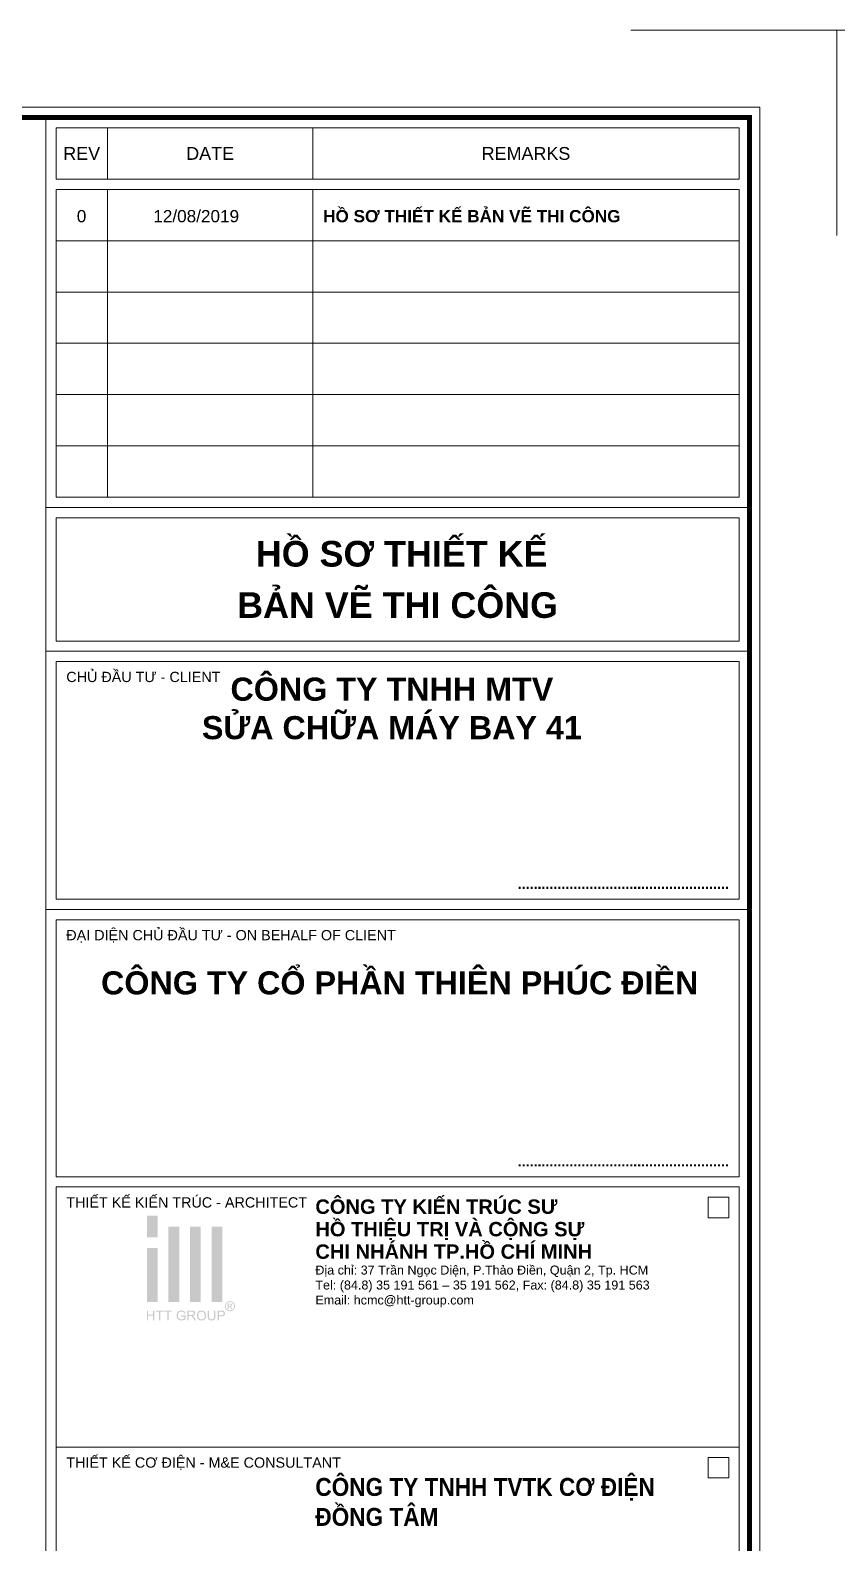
# Model space of a CAD drawing. Header units: millimetres. Extents: x 3014920 to 3563667, y -1638653 to -1356471.
# Drawn here: x 3254358 to 3258429, y -1593567 to -1585927 of the extents above; entities that cross this region are included whole.
import ezdxf
from ezdxf.enums import TextEntityAlignment as Align
from ezdxf.xclip import XClip

# ---------------------------------------------------------------- set-up
doc = ezdxf.new("R2010")
doc.units = ezdxf.units.MM
doc.header["$MEASUREMENT"] = 0
doc.header["$XCLIPFRAME"] = 0
doc.header["$PDMODE"] = 2
doc.linetypes.add('HIDDEN', pattern=[0.375, 0.25, -0.125])
doc.layers.get('0').update_dxf_attribs({"lineweight": 9})
doc.layers.get('Defpoints').update_dxf_attribs({"color": 10, "lineweight": 0})
doc.layers.add('CHG_XX_Khung ten$0$TKTC', color=1, linetype='Continuous')
for name, color, linetype, lineweight in [('CTHEP', 50, 'Continuous', 50), ('DBAO', 90, 'Continuous', 13), ('KTH', 154, 'Continuous', 9), ('Net khuat', 8, 'HIDDEN', 13)]:
    doc.layers.add(name, color=color, linetype=linetype, lineweight=lineweight)
doc.styles.add('CHG_XX_Khung ten$0$A1 BORDER$0$ARIAL', font='arial.ttf')
doc.styles.add('CHG_XX_Khung ten$0$A1 BORDER$0$Arial - Bold', font='arialbd.ttf', dxfattribs={"height": 2.5})
doc.styles.add('CHG_XX_Khung ten$0$A1 BORDER$0$Title Block DD$0$ARIAL', font='arial.ttf')
doc.styles.add('CHG_XX_Khung ten$0$A1 BORDER$0$Title Block DD$0$Arial - Bold', font='arialbd.ttf', dxfattribs={"height": 2.5})
doc.styles.add('CHG_XX_Khung ten$0$arial', font='arial.ttf')
doc.styles.add('CHG_XX_Khung ten$0$Arial - Bold', font='arialbd.ttf')
doc.styles.add('CHG_XX_Khung ten$0$ArialB', font='arialbd.ttf')
doc.styles.add('TTP-HelCon', font='VHELVCN_0.TTF')
doc.dimstyles.new('TTP-25', dxfattribs={"dimscale": 25, "dimtxt": 2.5, "dimasz": 1, "dimexe": 1, "dimexo": 1, "dimgap": 0.09, "dimtad": 0, "dimdec": 4, "dimrnd": 1, "dimzin": 9, "dimdsep": 46, "dimtxsty": 'TTP-HelCon', "dimblk": 'ARCHTICK', "dimcen": 0.09, "dimdle": 1.5, "dimclrd": 256, "dimclre": 256, "dimclrt": 7, "dimadec": 0, "dimazin": 0, "dimtfac": 1, "dimtdec": 4, "dimtmove": 0, "dimatfit": 3, "dimldrblk": 'ARCHTICK', "dimfxl": 1, "dimtvp": 1, "dimtolj": 1, "dimtzin": 0, "dimarcsym": 0})

# ---------------------------------------------------------------- blocks, each defined once
blk = doc.blocks.new('_ArchTick')
at = {"color": 0, "linetype": 'ByBlock', "const_width": 0.15}
blk.add_lwpolyline([(-0.5, -0.5), (0.5, 0.5)], dxfattribs=at)
blk = doc.blocks.new('*D1889')
at = {"layer": 'Defpoints', "color": 0, "transparency": 16777216}
for p in [(55595.2, -6094.2), (67846.2, -6294.2), (67846.2, -6519.1)]:
    blk.add_point(p, dxfattribs=at)
at = {"layer": 'KTH', "lineweight": -2, "transparency": 16777216}
for p, q in [((55595.2, -6119.2), (55595.2, -6544.1)), ((67846.2, -6319.2), (67846.2, -6544.1)), ((55557.7, -6519.1), (67883.7, -6519.1))]:
    blk.add_line(p, q, dxfattribs=at)
at = {"layer": 'KTH', "lineweight": -2, "transparency": 16777216, "xscale": 25, "yscale": 25, "zscale": 25, "rotation": 180}
blk.add_blockref('_ArchTick', (55595.2, -6519.1), dxfattribs=at)
at = {"layer": 'KTH', "lineweight": -2, "transparency": 16777216, "xscale": 25, "yscale": 25, "zscale": 25}
blk.add_blockref('_ArchTick', (67846.2, -6519.1), dxfattribs=at)
at = {"layer": 'KTH', "color": 7, "transparency": 16777216, "insert": (61720.7, -6455.3), "char_height": 62.5, "attachment_point": 5, "style": 'TTP-HelCon'}
blk.add_mtext('\\A1;10450', dxfattribs=at)
blk = doc.blocks.new('*D1890')
at = {"layer": 'Defpoints', "color": 0, "transparency": 16777216}
for p in [(58345.6, -5053.9), (63496.2, -5053.9), (63496.2, -5229.7)]:
    blk.add_point(p, dxfattribs=at)
at = {"layer": 'KTH', "lineweight": -2, "transparency": 16777216}
for p, q in [((58345.6, -5078.9), (58345.6, -5254.7)), ((63496.2, -5078.9), (63496.2, -5254.7)), ((58308.1, -5229.7), (63533.7, -5229.7))]:
    blk.add_line(p, q, dxfattribs=at)
at = {"layer": 'KTH', "lineweight": -2, "transparency": 16777216, "xscale": 25, "yscale": 25, "zscale": 25, "rotation": 180}
blk.add_blockref('_ArchTick', (58345.6, -5229.7), dxfattribs=at)
at = {"layer": 'KTH', "lineweight": -2, "transparency": 16777216, "xscale": 25, "yscale": 25, "zscale": 25}
blk.add_blockref('_ArchTick', (63496.2, -5229.7), dxfattribs=at)
at = {"layer": 'KTH', "color": 7, "transparency": 16777216, "insert": (60920.9, -5159.8), "char_height": 62.5, "attachment_point": 5, "style": 'TTP-HelCon'}
blk.add_mtext('\\A1;4Þ14a300-3', dxfattribs=at)
blk = doc.blocks.new('*D1903')
at = {"layer": 'Defpoints', "color": 0, "transparency": 16777216}
for p in [(57246.6, -3920.2), (57246.6, -4194.2), (64596.2, -4194.2)]:
    blk.add_point(p, dxfattribs=at)
at = {"layer": 'KTH', "lineweight": -2, "transparency": 16777216}
for p, q in [((57246.6, -4169.2), (57246.6, -3895.2)), ((64596.2, -4169.2), (64596.2, -3895.2)), ((64633.7, -3920.2), (57209.1, -3920.2))]:
    blk.add_line(p, q, dxfattribs=at)
at = {"layer": 'KTH', "lineweight": -2, "transparency": 16777216, "xscale": 25, "yscale": 25, "zscale": 25, "rotation": 180}
blk.add_blockref('_ArchTick', (57246.6, -3920.2), dxfattribs=at)
at = {"layer": 'KTH', "lineweight": -2, "transparency": 16777216, "xscale": 25, "yscale": 25, "zscale": 25}
blk.add_blockref('_ArchTick', (64596.2, -3920.2), dxfattribs=at)
at = {"layer": 'KTH', "color": 7, "transparency": 16777216, "insert": (60921.4, -3856.3), "char_height": 62.5, "attachment_point": 5, "style": 'TTP-HelCon'}
blk.add_mtext('\\A1;7350', dxfattribs=at)
blk = doc.blocks.new('*D1919')
at = {"layer": 'Defpoints', "color": 0, "transparency": 16777216}
for p in [(58345.6, -6094.2), (63496.2, -6094.2), (63496.2, -6319.2)]:
    blk.add_point(p, dxfattribs=at)
at = {"layer": 'KTH', "lineweight": -2, "transparency": 16777216}
for p, q in [((58345.6, -6119.2), (58345.6, -6344.2)), ((63496.2, -6119.2), (63496.2, -6344.2)), ((58308.1, -6319.2), (63533.7, -6319.2))]:
    blk.add_line(p, q, dxfattribs=at)
at = {"layer": 'KTH', "lineweight": -2, "transparency": 16777216, "xscale": 25, "yscale": 25, "zscale": 25, "rotation": 180}
blk.add_blockref('_ArchTick', (58345.6, -6319.2), dxfattribs=at)
at = {"layer": 'KTH', "lineweight": -2, "transparency": 16777216, "xscale": 25, "yscale": 25, "zscale": 25}
blk.add_blockref('_ArchTick', (63496.2, -6319.2), dxfattribs=at)
at = {"layer": 'KTH', "color": 7, "transparency": 16777216, "insert": (60920.9, -6255.3), "char_height": 62.5, "attachment_point": 5, "style": 'TTP-HelCon'}
blk.add_mtext('\\A1;3400', dxfattribs=at)
blk = doc.blocks.new('*D2137')
at = {"layer": 'Defpoints', "color": 0, "transparency": 16777216}
for p in [(45145.2, -6094.2), (55595.2, -6094.2), (55595.2, -6519.1)]:
    blk.add_point(p, dxfattribs=at)
at = {"layer": 'KTH', "lineweight": -2, "transparency": 16777216}
for p, q in [((45145.2, -6119.2), (45145.2, -6544.1)), ((55595.2, -6119.2), (55595.2, -6544.1)), ((45107.7, -6519.1), (55632.7, -6519.1))]:
    blk.add_line(p, q, dxfattribs=at)
at = {"layer": 'KTH', "lineweight": -2, "transparency": 16777216, "xscale": 25, "yscale": 25, "zscale": 25, "rotation": 180}
blk.add_blockref('_ArchTick', (45145.2, -6519.1), dxfattribs=at)
at = {"layer": 'KTH', "lineweight": -2, "transparency": 16777216, "xscale": 25, "yscale": 25, "zscale": 25}
blk.add_blockref('_ArchTick', (55595.2, -6519.1), dxfattribs=at)
at = {"layer": 'KTH', "color": 7, "transparency": 16777216, "insert": (50370.2, -6455.3), "char_height": 62.5, "attachment_point": 5, "style": 'TTP-HelCon'}
blk.add_mtext('\\A1;10450', dxfattribs=at)
blk = doc.blocks.new('CHG_XX_Khung ten$0$A1 BORDER$0$HTT-Logo')
at = {"true_color": 0x134fb3}
h = blk.add_hatch(color=154, dxfattribs=at)
h.paths.add_polyline_path([(3, 29.1), (0, 29.1), (0, 23.1), (3, 23.1)])
h.paths.add_polyline_path([(3, 20.1), (0, 20.1), (0, 5.1), (3, 5.1)])
h.paths.add_polyline_path([(9, 26.1), (6, 26.1), (6, 5.1), (9, 5.1)])
h.paths.add_polyline_path([(15, 26.1), (12, 26.1), (12, 5.1), (15, 5.1)])
h.paths.add_polyline_path([(21, 26.1), (18, 26.1), (18, 5.1), (21, 5.1)])
h.paths.add_polyline_path([(2.12, 2.7), (1.76, 2.7), (1.76, 1.59), (0.36, 1.59), (0.36, 2.7), (0, 2.7), (0, 0), (0.36, 0), (0.36, 1.27), (1.76, 1.27), (1.76, 0), (2.12, 0)])
h.paths.add_polyline_path([(4.65, 2.7), (2.51, 2.7), (2.51, 2.38), (3.4, 2.38), (3.4, 0), (3.76, 0), (3.76, 2.38), (4.65, 2.38)])
h.paths.add_polyline_path([(6.95, 2.7), (4.81, 2.7), (4.81, 2.38), (5.7, 2.38), (5.7, 0), (6.06, 0), (6.06, 2.38), (6.95, 2.38)])
h.paths.add_polyline_path([(8.64, 1.36), (8.64, 1.41), (8.66, 1.58), (8.69, 1.75), (8.75, 1.9), (8.81, 2.03), (8.92, 2.17), (9.05, 2.28), (9.2, 2.37), (9.29, 2.39), (9.45, 2.43), (9.65, 2.44), (9.84, 2.42), (10, 2.37), (10.14, 2.29), (10.26, 2.18), (10.34, 2.03), (10.41, 1.86), (10.73, 1.95), (10.68, 2.11), (10.61, 2.26), (10.53, 2.39), (10.45, 2.47), (10.31, 2.57), (10.16, 2.65), (10.13, 2.66), (9.97, 2.71), (9.8, 2.74), (9.63, 2.75), (9.55, 2.74), (9.38, 2.73), (9.21, 2.7), (9.06, 2.65), (8.91, 2.58), (8.88, 2.56), (8.75, 2.47), (8.63, 2.36), (8.53, 2.23), (8.44, 2.07), (8.41, 1.99), (8.35, 1.84), (8.31, 1.68), (8.28, 1.51), (8.27, 1.34), (8.28, 1.26), (8.29, 1.09), (8.32, 0.92), (8.38, 0.77), (8.44, 0.62), (8.46, 0.58), (8.55, 0.44), (8.66, 0.32), (8.79, 0.21), (8.93, 0.12), (9, 0.09), (9.15, 0.03), (9.31, -0.01), (9.48, -0.04), (9.65, -0.05), (9.73, -0.04), (9.9, -0.03), (10.07, 0.01), (10.23, 0.06), (10.34, 0.11), (10.48, 0.18), (10.63, 0.27), (10.77, 0.38), (10.77, 1.38), (9.63, 1.38), (9.63, 1.06), (10.42, 1.06), (10.42, 0.56), (10.39, 0.53), (10.26, 0.45), (10.09, 0.37), (9.96, 0.32), (9.8, 0.29), (9.63, 0.28), (9.62, 0.28), (9.45, 0.29), (9.28, 0.33), (9.12, 0.4), (8.97, 0.49), (8.86, 0.61), (8.77, 0.75), (8.73, 0.85), (8.68, 1), (8.65, 1.17)])
h.paths.add_polyline_path([(13.16, 1.39), (13.28, 1.48), (13.3, 1.51), (13.39, 1.64), (13.44, 1.79), (13.46, 1.96), (13.46, 2.06), (13.42, 2.22), (13.35, 2.37), (13.31, 2.43), (13.19, 2.55), (13.05, 2.63), (13.01, 2.64), (12.87, 2.67), (12.7, 2.69), (12.5, 2.7), (11.3, 2.7), (11.3, 0), (11.66, 0), (11.66, 1.2), (12.07, 1.2), (12.11, 1.2), (12.28, 1.19), (12.44, 1.11), (12.49, 1.07), (12.62, 0.93), (12.67, 0.86), (12.77, 0.73), (12.88, 0.56), (13.23, 0), (13.68, 0), (13.21, 0.73), (13.13, 0.85), (13.03, 0.98), (12.92, 1.09), (12.86, 1.14), (12.7, 1.23), (12.86, 1.26), (13.03, 1.31)])
h.paths.add_polyline_path([(11.66, 1.51), (11.66, 2.4), (12.51, 2.4), (12.67, 2.39), (12.83, 2.35), (12.97, 2.27), (13.06, 2.13), (13.09, 1.96), (13.08, 1.87), (13.02, 1.72), (12.96, 1.64), (12.8, 1.55), (12.62, 1.52), (12.43, 1.51)], flags=16)
h.paths.add_polyline_path([(16.49, 1.43), (16.48, 1.6), (16.44, 1.77), (16.4, 1.92), (16.34, 2.07), (16.33, 2.09), (16.24, 2.23), (16.14, 2.36), (16.02, 2.47), (15.88, 2.57), (15.85, 2.59), (15.7, 2.66), (15.54, 2.71), (15.38, 2.74), (15.2, 2.75), (15.15, 2.75), (14.98, 2.73), (14.82, 2.7), (14.66, 2.64), (14.52, 2.57), (14.39, 2.48), (14.27, 2.37), (14.18, 2.26), (14.1, 2.14), (14.03, 2), (13.98, 1.84), (13.94, 1.68), (13.92, 1.5), (13.91, 1.31), (13.91, 1.29), (13.92, 1.12), (13.95, 0.96), (14, 0.8), (14.07, 0.64), (14.07, 0.62), (14.16, 0.48), (14.26, 0.35), (14.38, 0.23), (14.52, 0.14), (14.56, 0.12), (14.71, 0.04), (14.86, -0.01), (15.03, -0.04), (15.2, -0.05), (15.21, -0.05), (15.38, -0.03), (15.55, 0), (15.7, 0.05), (15.86, 0.12), (15.87, 0.13), (16.01, 0.22), (16.13, 0.33), (16.24, 0.46), (16.33, 0.61), (16.36, 0.69), (16.42, 0.84), (16.46, 1), (16.48, 1.17), (16.49, 1.35)])
h.paths.add_polyline_path([(14.28, 1.45), (14.3, 1.64), (14.34, 1.81), (14.4, 1.95), (14.47, 2.08), (14.57, 2.2), (14.73, 2.32), (14.88, 2.38), (15.04, 2.43), (15.21, 2.44), (15.38, 2.42), (15.54, 2.38), (15.69, 2.31), (15.82, 2.2), (15.93, 2.07), (16.01, 1.93), (16.04, 1.85), (16.09, 1.7), (16.12, 1.53), (16.12, 1.32), (16.11, 1.12), (16.08, 0.95), (16.03, 0.79), (15.96, 0.66), (15.86, 0.54), (15.8, 0.48), (15.67, 0.38), (15.53, 0.32), (15.37, 0.27), (15.2, 0.26), (15.12, 0.26), (14.95, 0.29), (14.8, 0.35), (14.67, 0.43), (14.54, 0.54), (14.45, 0.66), (14.37, 0.8), (14.32, 0.95), (14.29, 1.12), (14.28, 1.31)], flags=16)
h.paths.add_polyline_path([(17.31, 2.7), (16.96, 2.7), (16.96, 1.12), (16.96, 0.93), (16.98, 0.75), (17.02, 0.6), (17.06, 0.46), (17.07, 0.44), (17.15, 0.3), (17.27, 0.18), (17.4, 0.08), (17.51, 0.03), (17.67, -0.01), (17.84, -0.04), (18.02, -0.05), (18.2, -0.04), (18.37, -0.01), (18.52, 0.04), (18.66, 0.1), (18.68, 0.12), (18.81, 0.22), (18.91, 0.35), (18.99, 0.49), (19.02, 0.61), (19.06, 0.76), (19.07, 0.94), (19.08, 1.14), (19.08, 2.7), (18.72, 2.7), (18.72, 1.14), (18.72, 1.06), (18.71, 0.86), (18.68, 0.69), (18.62, 0.55), (18.55, 0.45), (18.49, 0.4), (18.36, 0.33), (18.19, 0.29), (17.99, 0.28), (17.92, 0.28), (17.75, 0.31), (17.6, 0.37), (17.46, 0.48), (17.38, 0.63), (17.34, 0.77), (17.32, 0.94), (17.31, 1.14)])
h.paths.add_polyline_path([(21.42, 1.25), (21.52, 1.34), (21.6, 1.45), (21.67, 1.59), (21.72, 1.75), (21.73, 1.92), (21.73, 1.97), (21.71, 2.13), (21.65, 2.29), (21.56, 2.44), (21.44, 2.55), (21.42, 2.56), (21.27, 2.63), (21.1, 2.67), (21.05, 2.68), (20.89, 2.7), (20.69, 2.7), (19.67, 2.7), (19.67, 0), (20.03, 0), (20.03, 1.1), (20.72, 1.1), (20.76, 1.1), (20.96, 1.11), (21.14, 1.14), (21.29, 1.19)])
h.paths.add_polyline_path([(20.03, 1.42), (20.03, 2.38), (20.72, 2.38), (20.93, 2.37), (21.06, 2.36), (21.16, 2.31), (21.28, 2.2), (21.34, 2.08), (21.37, 1.91), (21.36, 1.82), (21.31, 1.67), (21.22, 1.54), (21.09, 1.47), (20.93, 1.43), (20.73, 1.42)], flags=16)
h.paths.add_polyline_path([(23.87, 2.76), (24.01, 2.85), (24.13, 2.96), (24.24, 3.09), (24.33, 3.24), (24.35, 3.28), (24.42, 3.44), (24.47, 3.6), (24.5, 3.76), (24.51, 3.93), (24.51, 3.98), (24.49, 4.15), (24.46, 4.31), (24.4, 4.47), (24.33, 4.62), (24.29, 4.69), (24.19, 4.82), (24.08, 4.94), (23.95, 5.05), (23.81, 5.14), (23.77, 5.16), (23.61, 5.23), (23.45, 5.28), (23.29, 5.31), (23.12, 5.32), (23.08, 5.31), (22.92, 5.3), (22.76, 5.27), (22.6, 5.21), (22.44, 5.14), (22.38, 5.1), (22.24, 5.01), (22.12, 4.89), (22.01, 4.77), (21.92, 4.62), (21.89, 4.57), (21.82, 4.41), (21.77, 4.25), (21.74, 4.09), (21.73, 3.93), (21.73, 3.87), (21.75, 3.71), (21.79, 3.55), (21.84, 3.39), (21.92, 3.24), (21.95, 3.18), (22.05, 3.04), (22.16, 2.92), (22.29, 2.81), (22.43, 2.72), (22.48, 2.7), (22.64, 2.63), (22.79, 2.58), (22.96, 2.55), (23.12, 2.54), (23.18, 2.54), (23.34, 2.55), (23.5, 2.59), (23.66, 2.65), (23.82, 2.72)])
h.paths.add_polyline_path([(22.55, 2.92), (22.45, 2.98), (22.32, 3.09), (22.21, 3.21), (22.12, 3.35), (22.07, 3.44), (22.01, 3.6), (21.98, 3.76), (21.96, 3.93), (21.97, 4.03), (22, 4.19), (22.05, 4.35), (22.12, 4.51), (22.18, 4.61), (22.29, 4.73), (22.41, 4.85), (22.56, 4.94), (22.64, 4.98), (22.8, 5.04), (22.96, 5.07), (23.12, 5.09), (23.21, 5.08), (23.37, 5.06), (23.53, 5.01), (23.69, 4.94), (23.79, 4.88), (23.92, 4.77), (24.03, 4.65), (24.13, 4.51), (24.17, 4.41), (24.23, 4.25), (24.27, 4.09), (24.28, 3.93), (24.28, 3.83), (24.25, 3.67), (24.2, 3.51), (24.13, 3.35), (24.07, 3.25), (23.96, 3.13), (23.84, 3.01), (23.7, 2.92), (23.61, 2.87), (23.45, 2.81), (23.29, 2.78), (23.12, 2.77), (23.02, 2.77), (22.86, 2.8), (22.7, 2.85)], flags=16)
h.paths.add_polyline_path([(22.51, 3.16), (22.51, 4.65), (23.03, 4.65), (23.23, 4.64), (23.4, 4.62), (23.55, 4.52), (23.6, 4.47), (23.66, 4.31), (23.67, 4.25), (23.64, 4.09), (23.55, 3.96), (23.42, 3.87), (23.24, 3.82), (23.37, 3.75), (23.46, 3.64), (23.57, 3.47), (23.77, 3.16), (23.47, 3.16), (23.34, 3.39), (23.23, 3.58), (23.14, 3.7), (23.09, 3.74), (22.94, 3.79), (22.9, 3.79), (22.76, 3.79), (22.76, 3.16)], flags=0)
h.paths.add_polyline_path([(22.76, 4), (22.76, 4.45), (23.03, 4.45), (23.13, 4.45), (23.27, 4.42), (23.37, 4.35), (23.41, 4.21), (23.33, 4.06), (23.24, 4.02), (23.05, 4)], flags=0)
blk = doc.blocks.new('CHG_XX_Khung ten')
for p, q in [((687, 577), (687, 17)), ((687, 501), (824, 501)), ((687, 473), (824, 473)), ((687, 422.69), (824, 422.69))]:
    blk.add_line(p, q)
at = {"linetype": 'Continuous'}
for p, q in [((699, 575), (699, 565)), ((739, 575), (739, 565)), ((699, 563), (699, 503)), ((739, 563), (739, 503))]:
    blk.add_line(p, q, dxfattribs=at)
for points in [[(15, 579), (826, 579), (826, 15), (15, 15)], [(816, 362.62), (820, 362.62), (820, 366.62), (816, 366.62)], [(816, 311.93), (820, 311.93), (820, 315.93), (816, 315.93)]]:
    blk.add_lwpolyline(points, close=True)
at = {"color": 4, "linetype": 'Continuous', "const_width": 1}
blk.add_lwpolyline([(17, 577), (824, 577), (824, 17), (17, 17)], close=True, dxfattribs=at)
at = {"linetype": 'Continuous'}
for points in [[(822, 565), (689, 565), (689, 575), (822, 575)], [(822, 553), (689, 553), (689, 563), (822, 563)], [(822, 543), (689, 543), (689, 553), (822, 553)], [(822, 533), (689, 533), (689, 543), (822, 543)], [(822, 523), (689, 523), (689, 533), (822, 533)], [(822, 513), (689, 513), (689, 523), (822, 523)], [(822, 503), (689, 503), (689, 513), (822, 513)], [(689, 499), (822, 499), (822, 475), (689, 475)], [(689, 368.62), (822, 368.62), (822, 317.93), (689, 317.93)], [(689, 317.93), (822, 317.93), (822, 289.93), (689, 289.93)]]:
    blk.add_lwpolyline(points, close=True, dxfattribs=at)
at = {"layer": 'Defpoints', "color": 1, "ltscale": 2}
for points in [[(40.06, 594), (0, 594), (0, 554)], [(800.94, 594), (841, 594), (841, 554)]]:
    blk.add_lwpolyline(points, dxfattribs=at)
at = {"xscale": 0.7, "yscale": 0.7, "zscale": 0.7}
blk.add_blockref('CHG_XX_Khung ten$0$A1 BORDER$0$HTT-Logo', (706.68, 342.64), dxfattribs=at)
for s, height, style, p in [('REV', 2.5, 'CHG_XX_Khung ten$0$A1 BORDER$0$ARIAL', (694, 570)), ('DATE', 2.5, 'CHG_XX_Khung ten$0$A1 BORDER$0$ARIAL', (719, 570)), ('REMARKS', 2.5, 'CHG_XX_Khung ten$0$A1 BORDER$0$ARIAL', (780.5, 570)), ('0', 2.39, 'CHG_XX_Khung ten$0$arial', (693.97, 557.78)), ('12/08/2019', 2.389, 'CHG_XX_Khung ten$0$arial', (716.29, 557.78))]:
    blk.add_text(s, height=height, dxfattribs=dict(style=style)).set_placement(p, align=Align.MIDDLE_CENTER)
for s, height, style, p in [('HỒ SƠ THIẾT KẾ BẢN VẼ THI CÔNG', 2.3887, 'CHG_XX_Khung ten$0$ArialB', (741, 557.78)), ('CHỦ ĐẦU TƯ - CLIENT', 2, 'CHG_XX_Khung ten$0$A1 BORDER$0$Title Block DD$0$ARIAL', (691, 468)), ('ĐẠI DIỆN CHỦ ĐẦU TƯ - ON BEHALF OF CLIENT ', 2, 'CHG_XX_Khung ten$0$A1 BORDER$0$Title Block DD$0$ARIAL', (691, 417.69)), ('THIẾT KẾ KIẾN TRÚC - ARCHITECT', 2, 'CHG_XX_Khung ten$0$A1 BORDER$0$ARIAL', (691, 365.62)), ('THIẾT KẾ CƠ ĐIỆN - M&E CONSULTANT', 2, 'CHG_XX_Khung ten$0$A1 BORDER$0$ARIAL', (691, 314.93))]:
    blk.add_text(s, height=height, dxfattribs=dict(style=style)).set_placement(p, align=Align.MIDDLE_LEFT)
at = {"style": 'CHG_XX_Khung ten$0$A1 BORDER$0$Title Block DD$0$Arial - Bold'}
for p in [(820, 427.69), (820, 373.62)]:
    blk.add_text('.....................................................', height=2, dxfattribs=at).set_placement(p, align=Align.MIDDLE_RIGHT)
at = {"ltscale": 10, "insert": (739.49, 366.19), "char_height": 2.8, "width": 76.248, "attachment_point": 1, "line_spacing_factor": 0.938532, "style": 'CHG_XX_Khung ten$0$A1 BORDER$0$Arial - Bold'}
blk.add_mtext('CÔNG TY KIẾN TRÚC SƯ\\PHỒ THIỆU TRỊ VÀ CỘNG SỰ\\PCHI NHÁNH TP.HỒ CHÍ MINH', dxfattribs=at)
at = {"ltscale": 10}
for s, insert, char_height, width, attachment_point, style in [('Địa chỉ: 37 Trần Ngọc Diện, P.Thảo Điền, Quận 2, Tp. HCM\\PTel: (84.8) 35 191 561 – 35 191 562, Fax: (84.8) 35 191 563\\PEmail: hcmc@htt-group.com', (739.49, 345.2), 1.75, 83.001, 7, 'CHG_XX_Khung ten$0$A1 BORDER$0$ARIAL'), ('{\\W0.9;CÔNG TY TNHH TVTK CƠ ĐIỆN \\PĐỒNG TÂM}', (739.49, 311.93), 3.5, 76.248, 1, 'CHG_XX_Khung ten$0$A1 BORDER$0$Arial - Bold')]:
    blk.add_mtext(s, dxfattribs=dict(at, insert=insert, char_height=char_height, width=width, attachment_point=attachment_point, style=style))
at = {"layer": 'CHG_XX_Khung ten$0$TKTC', "style": 'CHG_XX_Khung ten$0$Arial - Bold'}
for s, p in [('HỒ SƠ THIẾT KẾ', (756.29, 492)), ('BẢN VẼ THI CÔNG', (755.5, 482))]:
    blk.add_text(s, height=5, dxfattribs=at).set_placement(p, align=Align.MIDDLE_CENTER)
at = {"ltscale": 10, "char_height": 4.5, "attachment_point": 2, "style": 'CHG_XX_Khung ten$0$A1 BORDER$0$Title Block DD$0$Arial - Bold', "bg_fill": 2}
for s, insert, width in [('CÔNG TY TNHH MTV\\PSỬA CHỮA MÁY BAY 41', (754.39, 467.87), 83.001), ('CÔNG TY CỔ PHẦN THIÊN PHÚC ĐIỀN', (755.91, 410.64), 121.2929)]:
    blk.add_mtext(s, dxfattribs=dict(at, insert=insert, width=width))
at = {"linetype": 'Continuous'}
for points in [[(689, 471), (822, 471), (822, 424.69), (689, 424.69)], [(689, 420.69), (822, 420.69), (822, 370.62), (689, 370.62)]]:
    blk.add_lwpolyline(points, close=True, dxfattribs=at)
blk = doc.blocks.new('2X-19')
at = {"layer": 'CTHEP'}
blk.add_line((74284.57713, -5009.16585), (53745.54971, -5009.16585), dxfattribs=at)
for points in [[(55076.56114, -4524.16585), (74311.57278, -4524.16585)], [(57246.55135, -4564.16585), (64596.21679, -4564.16585)], [(45716.55231, -5464.16584), (74311.55328, -5464.16584), (74311.55328, -4864.16584)]]:
    blk.add_lwpolyline(points, dxfattribs=at)
at = {"layer": 'DBAO', "linetype": 'Continuous'}
for p, q in [((55646.55036, -4494.16585), (63546.21679, -4494.16585)), ((74346.55328, -5494.16585), (55696.55231, -5494.16585))]:
    blk.add_line(p, q, dxfattribs=at)
at = {"layer": 'Net khuat', "ltscale": 250}
blk.add_line((55696.55231, -5044.13575), (66196.55231, -5044.1494), dxfattribs=at)
at = {"layer": 'KTH'}
dim = blk.add_linear_dim(base=(57246.55135, -3920.16124), p1=(64596.21679, -4194.16585), p2=(57246.55135, -4194.16585), dimstyle='TTP-25', override={"dimtmove": 1}, dxfattribs=at)
dim.commit()
dim.dimension.update_dxf_attribs({"geometry": '*D1903', "text_midpoint": (60921.38407, -3856.32791)})
at = {"layer": 'KTH', "color": 1}
dim = blk.add_linear_dim(base=(63496.21518, -5229.67674), p1=(58345.55135, -5053.94724), p2=(63496.21518, -5053.94724), text='4Þ14a300-3', dimstyle='TTP-25', override={"dimtmove": 1}, dxfattribs=at)
dim.commit()
dim.dimension.update_dxf_attribs({"geometry": '*D1890', "text_midpoint": (60920.88327, -5159.76007)})
at = {"layer": 'KTH'}
dim = blk.add_linear_dim(base=(67846.21679, -6519.12159), p1=(55595.21679, -6094.16585), p2=(67846.21679, -6294.16585), angle=180, text='10450', dimstyle='TTP-25', override={"dimtmove": 1}, dxfattribs=at)
dim.commit()
dim.dimension.update_dxf_attribs({"geometry": '*D1889', "text_midpoint": (61720.71679, -6455.28825)})
dim = blk.add_linear_dim(base=(63496.21518, -6319.16585), p1=(58345.55135, -6094.16585), p2=(63496.21518, -6094.16585), text='3400', dimstyle='TTP-25', override={"dimtmove": 1}, dxfattribs=at)
dim.commit()
dim.dimension.update_dxf_attribs({"geometry": '*D1919', "text_midpoint": (60920.88327, -6255.33251)})
blk = doc.blocks.new('2X-20')
at = {"layer": 'CTHEP'}
for points in [[(45075.56057, -4724.16585), (45075.56057, -4524.16585), (55076.56114, -4524.16585)], [(45075.56057, -4864.16585), (45075.56057, -5464.16585), (55076.56114, -5464.16585)]]:
    blk.add_lwpolyline(points, dxfattribs=at)
at = {"layer": 'DBAO', "linetype": 'Continuous'}
for p, q in [((45696.55036, -4494.16585), (55046.55231, -4494.16585)), ((54996.55067, -5494.16585), (45746.55231, -5494.16585))]:
    blk.add_line(p, q, dxfattribs=at)
at = {"layer": 'KTH'}
dim = blk.add_linear_dim(base=(55595.2167905751, -6519.1215869), p1=(45145.2187379501, -6094.1658481725), p2=(55595.2167905751, -6094.1658480854), angle=180, dimstyle='TTP-25', override={"dimtmove": 1}, dxfattribs=at)
dim.commit()
dim.dimension.update_dxf_attribs({"geometry": '*D2137', "text_midpoint": (50370.2177642626, -6455.2882535666)})

msp = doc.modelspace()

# ---------------------------------------------------------------- block references
at = {"layer": 'DBAO'}
ref = msp.add_blockref('2X-20', (3206375.5499, -1586712.30188), dxfattribs=at)
XClip(ref).set_block_clipping_path([(54567.0674770786, -6919.4327499529), (69012.2444487917, -3391.722764177)])
ref = msp.add_blockref('2X-19', (3193504.9686, -1586858.30666), dxfattribs=at)
XClip(ref).set_block_clipping_path([(42792.7913770298, -8282.4623383291), (59840.73406226, -3770.183113538)])

# ---------------------------------------------------------------- next in the draw order: block references
at = {"color": 5, "xscale": 25.92478421704392, "yscale": 25.92478421704392, "zscale": 25.92478421704392}
msp.add_blockref('CHG_XX_Khung ten', (3236626.06261, -1601326.46106), dxfattribs=at)

# ---------------------------------------------------------------- next in the draw order: block references
msp.add_blockref('CHG_XX_Khung ten', (3258428.80614, -1601326.46106), dxfattribs=at)

doc.saveas('drawing.dxf')
